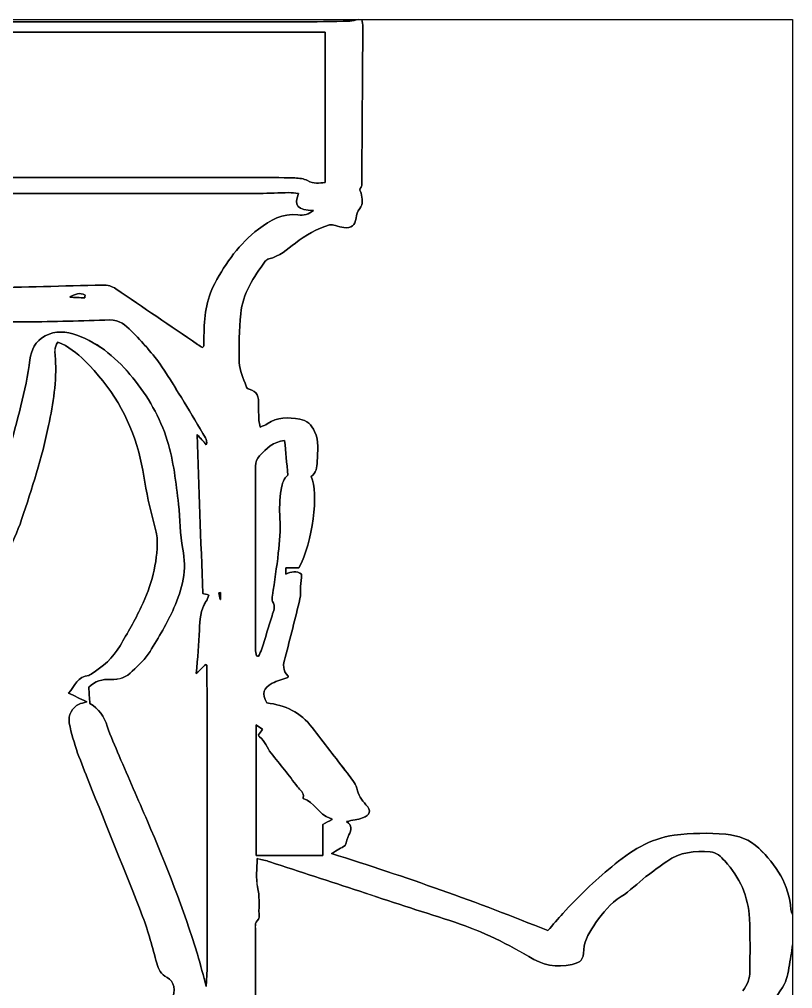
# Model space of a CAD drawing. Extents: x -1 to 269, y -24 to 109.
# Drawn here: x 212.4 to 268.7, y 38.4 to 109 of the extents above; entities that cross this region are included whole.
import ezdxf

# ---------------------------------------------------------------- set-up
doc = ezdxf.new("R2010")
doc.units = 0
doc.layers.get('0').update_dxf_attribs({"linetype": 'CONTINUOUS'})

msp = doc.modelspace()

# ---------------------------------------------------------------- linework, layer by layer
at = {"color": 7}
for p, q in [((237.10061, 109.046795), (237.10061, 109.046789)), ((234.68273, 108.10785), (234.68273, 108.107785)), ((234.68273, 108.10772), (234.68273, 108.107785)), ((232.742415, 96.354457), (232.742424, 96.354511)), ((232.742432, 96.354564), (232.742424, 96.354511)), ((217.182751, 88.751915), (217.182762, 88.751915)), ((217.182754, 88.751915), (217.182762, 88.751915)), ((231.734433, 78.367958), (231.734445, 78.367958)), ((231.734456, 78.367958), (231.734445, 78.367958)), ((227.070409, 67.282122), (227.070409, 67.282133)), ((227.070409, 67.282128), (227.070409, 67.282125)), ((235.192646, 50.757342), (235.192649, 50.757342)), ((235.192652, 50.757342), (235.192649, 50.757342)), ((268.735477, 43.831843), (268.735689, 43.831851))]:
    msp.add_line(p, q, dxfattribs=at)
for points in [[(189.259035, 109.046795), (205.206225, 109.046795), (221.153417, 109.046795), (237.10061, 109.046795)], [(190.084623, 108.868625), (204.27762, 108.860017), (218.470686, 108.859537), (232.663687, 108.86363)], [(232.663788, 108.863593), (218.470788, 108.859501), (204.277722, 108.859952), (190.084721, 108.868588)], [(232.663687, 108.86363), (233.937906, 108.863912), (235.21219, 108.894745), (236.486152, 108.924694)], [(236.486254, 108.924657), (235.212357, 108.894708), (233.938008, 108.863979), (232.663788, 108.863593)], [(236.486152, 108.924694), (236.69178, 108.929492), (236.895722, 109.004365), (237.100508, 109.046828)], [(237.10061, 109.046789), (236.895888, 109.004329), (236.691881, 108.929455), (236.486254, 108.924657)], [(237.100508, 109.046828), (237.186922, 109.046828), (237.273397, 109.046828), (237.359811, 109.046828)], [(237.430815, 108.474693), (237.431944, 108.665151), (237.384531, 108.855998), (237.359701, 109.046651)], [(237.359701, 109.046651), (247.818272, 109.046651), (258.276906, 109.046651), (268.735477, 109.046651)], [(237.359811, 109.046828), (237.384646, 108.856173), (237.431961, 108.665391), (237.430925, 108.474868)], [(268.735477, 109.046651), (268.735477, 87.30849), (268.735477, 65.570134), (268.735477, 43.831843)], [(141.376036, 108.10772), (172.489978, 108.10772), (203.523861, 108.10772), (234.68273, 108.10772)], [(234.68273, 108.107785), (203.523861, 108.107785), (172.489978, 108.107785), (141.376101, 108.107785)], [(234.682795, 97.167105), (234.68273, 100.828153), (234.68273, 104.447193), (234.68273, 108.10785)], [(234.68273, 108.107785), (234.68273, 104.447128), (234.68273, 100.828088), (234.68273, 97.16704)], [(237.355682, 97.135462), (237.383029, 100.915205), (237.409617, 104.694948), (237.430815, 108.474693)], [(237.430925, 108.474868), (237.40973, 104.695061), (237.383148, 100.91538), (237.355792, 97.135637)], [(229.364145, 97.529675), (216.380735, 97.531651), (203.397386, 97.531087), (190.413973, 97.531087)], [(190.414038, 97.531151), (203.397451, 97.531151), (216.380799, 97.531716), (229.36421, 97.52974)], [(232.474107, 97.492662), (231.438058, 97.524686), (230.400908, 97.529481), (229.364145, 97.529675)], [(229.36421, 97.52974), (230.400908, 97.52961), (231.438058, 97.524745), (232.474172, 97.492727)], [(233.410585, 97.297212), (233.138379, 97.440736), (232.790458, 97.482937), (232.474107, 97.492662)], [(232.474172, 97.492727), (232.790523, 97.48299), (233.138444, 97.440801), (233.41065, 97.297277)], [(234.68273, 97.16704), (234.267714, 97.114984), (233.84939, 97.065846), (233.410585, 97.297212)], [(233.41065, 97.297277), (233.849455, 97.065911), (234.267779, 97.114984), (234.682795, 97.167105)], [(237.30156, 96.386009), (237.256571, 96.55151), (237.128087, 96.665601), (237.313611, 96.828641)], [(237.313721, 96.828816), (237.128253, 96.665844), (237.256673, 96.55175), (237.30167, 96.386184)], [(237.313611, 96.828641), (237.372471, 96.880372), (237.354903, 97.030314), (237.355682, 97.135462)], [(237.355792, 97.135637), (237.354945, 97.030489), (237.372584, 96.880547), (237.313721, 96.828816)], [(189.719613, 96.367987), (203.11305, 96.36364), (216.506552, 96.36364), (229.899989, 96.367422)], [(229.900062, 96.367346), (216.506625, 96.363649), (203.113124, 96.363649), (189.719687, 96.36791)], [(229.899989, 96.367422), (230.611974, 96.367617), (231.323893, 96.414096), (232.036005, 96.423562)], [(232.036078, 96.423486), (231.323967, 96.414031), (230.612047, 96.367541), (229.900062, 96.367346)], [(232.036005, 96.423562), (232.265748, 96.426553), (232.49601, 96.379998), (232.742415, 96.354457)], [(232.742424, 96.354511), (232.495954, 96.380052), (232.265691, 96.426599), (232.036078, 96.423486)], [(232.742424, 96.354511), (232.377451, 95.477609), (232.692637, 95.141748), (233.829036, 95.134681)], [(233.829109, 95.134605), (232.69271, 95.141802), (232.377525, 95.477663), (232.742432, 96.354564)], [(237.20296, 95.271974), (237.477952, 95.588001), (237.403338, 96.01222), (237.30156, 96.386009)], [(237.30167, 96.386184), (237.403383, 96.012463), (237.478062, 95.588176), (237.20307, 95.272149)], [(232.708518, 94.801021), (231.575102, 94.93962), (230.71486, 94.444738), (229.831282, 93.762443)], [(229.831355, 93.762367), (230.714934, 94.444662), (231.57511, 94.939609), (232.708591, 94.800945)], [(233.829036, 95.134681), (233.501404, 94.839917), (233.132156, 94.74916), (232.708518, 94.801021)], [(232.708591, 94.800945), (233.132229, 94.749084), (233.501478, 94.839841), (233.829109, 95.134605)], [(236.94197, 94.575483), (236.980736, 94.829861), (237.011399, 95.051759), (237.20296, 95.271974)], [(237.20307, 95.272149), (237.011509, 95.052001), (236.980781, 94.830036), (236.94208, 94.575658)], [(232.516432, 92.747843), (233.262579, 93.345669), (234.098962, 93.790245), (235.013269, 94.073667)], [(235.013379, 94.073842), (234.099072, 93.790358), (233.262686, 93.345844), (232.516542, 92.748021)], [(235.013269, 94.073667), (235.13702, 94.112043), (235.296428, 94.047872), (235.436517, 94.018238)], [(235.436627, 94.018413), (235.296538, 94.048041), (235.13713, 94.112218), (235.013379, 94.073842)], [(235.436517, 94.018238), (235.645582, 93.974028), (235.849849, 93.890208), (236.060209, 93.873029)], [(236.060319, 93.873204), (235.849959, 93.890448), (235.645692, 93.974268), (235.436627, 94.018413)], [(236.060209, 93.873029), (236.613237, 93.827781), (236.858088, 94.024851), (236.94197, 94.575483)], [(236.94208, 94.575658), (236.858195, 94.025026), (236.613412, 93.827956), (236.060319, 93.873204)], [(229.831282, 93.762443), (228.438041, 92.686528), (227.461699, 91.332442), (226.651764, 89.813765)], [(226.651837, 89.813689), (227.461772, 91.332366), (228.438115, 92.686451), (229.831355, 93.762367)], [(230.592071, 91.600294), (231.352028, 91.787706), (231.926059, 92.274811), (232.516432, 92.747843)], [(232.516542, 92.748021), (231.926234, 92.274985), (231.352135, 91.787881), (230.592181, 91.600472)], [(228.538385, 87.605523), (228.680095, 89.072988), (229.488735, 90.26851), (230.330824, 91.428054)], [(230.330934, 91.428229), (229.488842, 90.26862), (228.68014, 89.073166), (228.538495, 87.605698)], [(230.330824, 91.428054), (230.388843, 91.507852), (230.495675, 91.576502), (230.592071, 91.600294)], [(230.592181, 91.600472), (230.495785, 91.57668), (230.388888, 91.508095), (230.330934, 91.428229)], [(218.485373, 89.692994), (215.615204, 89.615137), (212.744645, 89.54908), (209.874279, 89.479586)], [(209.874352, 89.479509), (212.744719, 89.549004), (215.615277, 89.615061), (218.485446, 89.692917)], [(219.45342, 89.411454), (219.154962, 89.615526), (218.847817, 89.702846), (218.485373, 89.692994)], [(218.485446, 89.692917), (218.84789, 89.702767), (219.15497, 89.615515), (219.453494, 89.411378)], [(226.651764, 89.813765), (226.011413, 88.613121), (225.869249, 87.314851), (225.861468, 85.98618)], [(225.861541, 85.986104), (225.869331, 87.314775), (226.011486, 88.613045), (226.651837, 89.813689)], [(217.203562, 88.943671), (216.829711, 89.211596), (216.459164, 89.007524), (216.084537, 88.807211)], [(216.08461, 88.807211), (216.459173, 89.007524), (216.829784, 89.211596), (217.203635, 88.943671)], [(225.396084, 85.369555), (223.414418, 86.71573), (221.430937, 88.059249), (219.45342, 89.411454)], [(219.453494, 89.411378), (221.431011, 88.059173), (223.414491, 86.715654), (225.396157, 85.369479)], [(216.084537, 88.807211), (216.450607, 88.788725), (216.816745, 88.770325), (217.182754, 88.751915)], [(217.182762, 88.751915), (216.816754, 88.770316), (216.450616, 88.788737), (216.08461, 88.807211)], [(217.203635, 88.943671), (217.196636, 88.879751), (217.189693, 88.815833), (217.182751, 88.751915)], [(217.182762, 88.751915), (217.189705, 88.815833), (217.196619, 88.879751), (217.203562, 88.943671)], [(228.434079, 84.049105), (228.38695, 85.232051), (228.42454, 86.426534), (228.538385, 87.605523)], [(228.538495, 87.605698), (228.424596, 86.426644), (228.387061, 85.232161), (228.434189, 84.04928)], [(212.921418, 87.012114), (207.585397, 86.993826), (202.25061, 87.028314), (196.914781, 87.166142)], [(196.914894, 87.166509), (202.250723, 87.028624), (207.58551, 86.994136), (212.921531, 87.012481)], [(219.009488, 87.149028), (216.980564, 87.087637), (214.950991, 87.019116), (212.921418, 87.012114)], [(212.921531, 87.012481), (214.951104, 87.019424), (216.980677, 87.088004), (219.009601, 87.149392)], [(220.568941, 86.350565), (220.165789, 86.77336), (219.691455, 87.169642), (219.009488, 87.149028)], [(219.009601, 87.149392), (219.691568, 87.170023), (220.165899, 86.773726), (220.569053, 86.350932)], [(214.284715, 85.984946), (215.057505, 86.382005), (215.820961, 86.327748), (216.601336, 86.04504)], [(216.601452, 86.045407), (215.821077, 86.328115), (215.05762, 86.382372), (214.284831, 85.985313)], [(222.788517, 83.740865), (222.156203, 84.68415), (221.356575, 85.524425), (220.568941, 86.350565)], [(220.569053, 86.350932), (221.356688, 85.524789), (222.156316, 84.684449), (222.78863, 83.741232)], [(213.188897, 84.247222), (213.283219, 84.950907), (213.564758, 85.615049), (214.284715, 85.984946)], [(214.284831, 85.985313), (213.564874, 85.615416), (213.283334, 84.951274), (213.189013, 84.247589)], [(215.216478, 85.53546), (214.934679, 85.154931), (215.009812, 84.728767), (215.037557, 84.335597)], [(215.037865, 84.33564), (215.010122, 84.728809), (214.934983, 85.155038), (215.216782, 85.535502)], [(217.174092, 84.172041), (216.603038, 84.726303), (215.991406, 85.240955), (215.216478, 85.53546)], [(215.216782, 85.535502), (215.991714, 85.241062), (216.603411, 84.726345), (217.174397, 84.172084)], [(216.601336, 86.04504), (218.284414, 85.435288), (219.590851, 84.276133), (220.676493, 82.936311)], [(220.676608, 82.936678), (219.590967, 84.276435), (218.284529, 85.435654), (216.601452, 86.045407)], [(225.861468, 85.98618), (225.860057, 85.748656), (225.856727, 85.51107), (225.847272, 85.273871)], [(225.847346, 85.273794), (225.8568, 85.511059), (225.860187, 85.748645), (225.861541, 85.986104)], [(225.751461, 85.131317), (225.633605, 85.210277), (225.514326, 85.28917), (225.396084, 85.369555)], [(225.396157, 85.369479), (225.5144, 85.289094), (225.633678, 85.210201), (225.751531, 85.131244)], [(225.847272, 85.273871), (225.845861, 85.240097), (225.804552, 85.207879), (225.751461, 85.131317)], [(225.751531, 85.131244), (225.804561, 85.207802), (225.84592, 85.240021), (225.847346, 85.273794)], [(211.664124, 77.560032), (212.225777, 79.774553), (212.883631, 81.969562), (213.188897, 84.247222)], [(213.189013, 84.247589), (212.883682, 81.969864), (212.225893, 79.77492), (211.66424, 77.560399)], [(215.037557, 84.335597), (215.154631, 82.677542), (214.871537, 81.068367), (214.543454, 79.455174)], [(214.543761, 79.455216), (214.87191, 81.06841), (215.154939, 82.677584), (215.037865, 84.33564)], [(221.110779, 77.511625), (220.419538, 80.087354), (219.090217, 82.312118), (217.174092, 84.172041)], [(217.174397, 84.172084), (219.090525, 82.31216), (220.41978, 80.087397), (221.111087, 77.511667)], [(228.925267, 82.320909), (228.742782, 82.893388), (228.457286, 83.466838), (228.434079, 84.049105)], [(228.434189, 84.04928), (228.457387, 83.467013), (228.742892, 82.893563), (228.925377, 82.321084)], [(225.980808, 78.559002), (224.927775, 80.293422), (223.917397, 82.056946), (222.788517, 83.740865)], [(222.78863, 83.741232), (223.91751, 82.057313), (224.927888, 80.293786), (225.980921, 78.559366)], [(220.676493, 82.936311), (221.773284, 81.58281), (222.663602, 80.061602), (223.190638, 78.364393)], [(223.190754, 78.36476), (222.663718, 80.062033), (221.7734, 81.583174), (220.676608, 82.936678)], [(229.141785, 82.105621), (229.055631, 82.125659), (228.953337, 82.23281), (228.925267, 82.320909)], [(228.925377, 82.321084), (228.953458, 82.232985), (229.055741, 82.125764), (229.141895, 82.105799)], [(229.837821, 80.978688), (229.862657, 81.524458), (229.762169, 81.961708), (229.141785, 82.105621)], [(229.141895, 82.105799), (229.762279, 81.961883), (229.862761, 81.524633), (229.837931, 80.978863)], [(229.869325, 79.813311), (229.848582, 80.201423), (229.820188, 80.591417), (229.837821, 80.978688)], [(229.837931, 80.978863), (229.820349, 80.591592), (229.848684, 80.201666), (229.869436, 79.813486)], [(229.962092, 79.338331), (229.92216, 79.535596), (229.876847, 79.673481), (229.869325, 79.813311)], [(229.869436, 79.813486), (229.876886, 79.673656), (229.922205, 79.535771), (229.962202, 79.338506)], [(232.832783, 79.925071), (232.007545, 80.067105), (231.200723, 80.075857), (230.465207, 79.578251)], [(230.465317, 79.578429), (231.200898, 80.076032), (232.007656, 80.06728), (232.83289, 79.925246)], [(233.921729, 79.018869), (233.690558, 79.512648), (233.366623, 79.833213), (232.832783, 79.925071)], [(232.83289, 79.925246), (233.366733, 79.833323), (233.690603, 79.512823), (233.921839, 79.019044)], [(214.543454, 79.455174), (214.068863, 77.121631), (213.317918, 74.86893), (212.582856, 72.613049)], [(212.583164, 72.613091), (213.318225, 74.868972), (214.069168, 77.121673), (214.543761, 79.455216)], [(230.465207, 79.578251), (230.329331, 79.486393), (230.166618, 79.434207), (229.962092, 79.338331)], [(229.962202, 79.338506), (230.166664, 79.434385), (230.329441, 79.486568), (230.465317, 79.578429)], [(225.773039, 67.222559), (225.635479, 71.083723), (225.499476, 74.902362), (225.360811, 78.796588)], [(225.360811, 78.796588), (225.61519, 78.517643), (225.823865, 78.288936), (226.03241, 78.060166)], [(226.032523, 78.060533), (225.823913, 78.289302), (225.615238, 78.518075), (225.360924, 78.796955)], [(225.360924, 78.796955), (225.499653, 74.902729), (225.635591, 71.084025), (225.773152, 67.222923)], [(226.03241, 78.060166), (226.085177, 78.26307), (226.060548, 78.42773), (225.980808, 78.559002)], [(225.980921, 78.559366), (226.060593, 78.428096), (226.08529, 78.263437), (226.032523, 78.060533)], [(234.111281, 76.851022), (234.128524, 77.57876), (234.25474, 78.307729), (233.921729, 79.018869)], [(233.921839, 79.019044), (234.25485, 78.307839), (234.12857, 77.57887), (234.111391, 76.8512)], [(223.190638, 78.364393), (223.661664, 76.847855), (223.813486, 75.280232), (224.008419, 73.715657)], [(224.008532, 73.716024), (223.813601, 75.280599), (223.661715, 76.848222), (223.190754, 78.36476)], [(229.912237, 77.251656), (230.404786, 77.774478), (230.892212, 78.284527), (231.734433, 78.367958)], [(231.734445, 78.367958), (230.892288, 78.284527), (230.404797, 77.774478), (229.912378, 77.251721)], [(231.734445, 78.367958), (231.815087, 77.526972), (231.892749, 76.717423), (231.977023, 75.838967)], [(231.977164, 75.839032), (231.89276, 76.717423), (231.815098, 77.526972), (231.734456, 78.367958)], [(221.803316, 74.018865), (221.557105, 75.180094), (221.417794, 76.3679), (221.110779, 77.511625)], [(221.111087, 77.511667), (221.418037, 76.367942), (221.557413, 75.180136), (221.80362, 74.018908)], [(229.611834, 76.503499), (229.61127, 76.804291), (229.702332, 77.02885), (229.912237, 77.251656)], [(229.912378, 77.251721), (229.702473, 77.02885), (229.611651, 76.804356), (229.611976, 76.503564)], [(229.618326, 63.150578), (229.614967, 67.601595), (229.617479, 72.052547), (229.611834, 76.503499)], [(229.611976, 76.503564), (229.617479, 72.052612), (229.61508, 67.60166), (229.618467, 63.150643)], [(233.657498, 75.73647), (234.044704, 75.992857), (234.101036, 76.418762), (234.111281, 76.851022)], [(234.111391, 76.8512), (234.101146, 76.41894), (234.044815, 75.993032), (233.657608, 75.736645)], [(231.977023, 75.838967), (231.672017, 75.615252), (231.556755, 75.234724), (231.484215, 74.783211)], [(231.484356, 74.783275), (231.556831, 75.234789), (231.672093, 75.615317), (231.977164, 75.839032)], [(232.778263, 69.095826), (233.771138, 70.944274), (234.259603, 74.540364), (233.657498, 75.73647)], [(233.657608, 75.736645), (234.259648, 74.540542), (233.771248, 70.944384), (232.778373, 69.096001)], [(231.484215, 74.783211), (231.37077, 74.077062), (231.344126, 73.390814), (231.391449, 72.674164)], [(231.39159, 72.674229), (231.344267, 73.390943), (231.370903, 74.077192), (231.484356, 74.783275)], [(222.380006, 71.696992), (222.192142, 72.472053), (221.968622, 73.239269), (221.803316, 74.018865)], [(221.80362, 74.018908), (221.968929, 73.239311), (222.192384, 72.472096), (222.380313, 71.697037)], [(224.008419, 73.715657), (224.143127, 72.634489), (224.090746, 71.547877), (224.319908, 70.460746)], [(224.320024, 70.461113), (224.090862, 71.548244), (224.143243, 72.634856), (224.008532, 73.716024)], [(212.582856, 72.613049), (212.290101, 71.714755), (211.853433, 70.862879), (211.473618, 69.993691)], [(211.473926, 69.993733), (211.85374, 70.862921), (212.290474, 71.714797), (212.583164, 72.613091)], [(231.391449, 72.674164), (231.446488, 71.841473), (231.359879, 70.99381), (231.273466, 70.158915)], [(231.273607, 70.15898), (231.36002, 70.993875), (231.446629, 71.841538), (231.39159, 72.674229)], [(222.452935, 71.127109), (222.449492, 71.317632), (222.424854, 71.511851), (222.380006, 71.696992)], [(222.380313, 71.697037), (222.425173, 71.511894), (222.449808, 71.317674), (222.453242, 71.127152)], [(221.298708, 66.254399), (222.024112, 67.79006), (222.483533, 69.405396), (222.452935, 71.127109)], [(222.453242, 71.127152), (222.483906, 69.405438), (222.024485, 67.790102), (221.299016, 66.254441)], [(224.319908, 70.460746), (224.629452, 68.991982), (224.291579, 67.522053), (223.678129, 66.168357)], [(223.678245, 66.168724), (224.291759, 67.52242), (224.62963, 68.992349), (224.320024, 70.461113)], [(231.273466, 70.158915), (231.167088, 69.130971), (230.995815, 68.109702), (230.857414, 67.084869)], [(230.857555, 67.084933), (230.995957, 68.109767), (231.167229, 69.131033), (231.273607, 70.15898)], [(231.813394, 68.638025), (231.813394, 68.818111), (231.813394, 68.943291), (231.813394, 69.095826)], [(231.813394, 69.095826), (232.154637, 69.095826), (232.473968, 69.095826), (232.778263, 69.095826)], [(232.974622, 68.616576), (232.605955, 68.923916), (232.212981, 68.784735), (231.813394, 68.638025)], [(232.778373, 69.096001), (232.474143, 69.096001), (232.154747, 69.096001), (231.813504, 69.096001)], [(231.813504, 69.096001), (231.813504, 68.943466), (231.813504, 68.818351), (231.813504, 68.6382)], [(231.813504, 68.6382), (232.213091, 68.784902), (232.60613, 68.924083), (232.974729, 68.616751)], [(232.89722, 67.722431), (232.916722, 68.017779), (232.947783, 68.312346), (232.974622, 68.616576)], [(232.974729, 68.616751), (232.94789, 68.312524), (232.916775, 68.017954), (232.897327, 67.722606)], [(226.223582, 67.106391), (226.029102, 67.156499), (225.875271, 67.196239), (225.773039, 67.222559)], [(225.773152, 67.222923), (225.875384, 67.196592), (226.029215, 67.156866), (226.223695, 67.106755)], [(226.029362, 66.660322), (226.109163, 66.782259), (226.148643, 66.930645), (226.223582, 67.106391)], [(226.223695, 67.106755), (226.148756, 66.931012), (226.109276, 66.782625), (226.029475, 66.660689)], [(227.070409, 67.282125), (227.025937, 67.275323), (226.989764, 67.26982), (226.953592, 67.264232)], [(226.953592, 67.264173), (226.989764, 67.269817), (227.026002, 67.275321), (227.070409, 67.282122)], [(226.953592, 67.264232), (226.980488, 67.104695), (227.007397, 66.94516), (227.034302, 66.785558)], [(227.034302, 66.785498), (227.007406, 66.945101), (226.980496, 67.104635), (226.953592, 67.264173)], [(227.070409, 67.282133), (227.070409, 67.116762), (227.070409, 66.953011), (227.070409, 66.789196)], [(227.070409, 66.789255), (227.070409, 66.953006), (227.070409, 67.116757), (227.070409, 67.282128)], [(230.857414, 67.084869), (230.837376, 66.936482), (230.782281, 66.742976), (230.850019, 66.641588)], [(230.850161, 66.641653), (230.782419, 66.742976), (230.837573, 66.936547), (230.857555, 67.084933)], [(232.847693, 66.827313), (232.916214, 67.11313), (232.877383, 67.423843), (232.89722, 67.722431)], [(232.897327, 67.722606), (232.877487, 67.424083), (232.916321, 67.113373), (232.847803, 66.82749)], [(225.531629, 64.554775), (225.558412, 65.298069), (225.607474, 66.016536), (226.029362, 66.660322)], [(226.029475, 66.660689), (225.607586, 66.016838), (225.558514, 65.298371), (225.531742, 64.555141)], [(227.034302, 66.785558), (227.046353, 66.786969), (227.058347, 66.788098), (227.070409, 66.789255)], [(227.070409, 66.789196), (227.058358, 66.788067), (227.046364, 66.786656), (227.034302, 66.785498)], [(230.850019, 66.641588), (231.09623, 66.273245), (230.923533, 65.946006), (230.817996, 65.603334)], [(230.818137, 65.603399), (230.923674, 65.946006), (231.096368, 66.27331), (230.850161, 66.641653)], [(231.764515, 62.563448), (232.162158, 63.974582), (232.5058, 65.401272), (232.847693, 66.827313)], [(232.847803, 66.82749), (232.50591, 65.401447), (232.162268, 63.974692), (231.764626, 62.563626)], [(219.751766, 63.412105), (220.291443, 64.345987), (220.838703, 65.280517), (221.298708, 66.254399)], [(221.299016, 66.254441), (220.838945, 65.280625), (220.29175, 64.346094), (219.752074, 63.412147)], [(223.678129, 66.168357), (223.180916, 65.071114), (222.571355, 64.017692), (221.93068, 62.995514)], [(221.930795, 62.995881), (222.571471, 64.018123), (223.181031, 65.071543), (223.678245, 66.168724)], [(230.817996, 65.603334), (230.57023, 64.798843), (230.3307, 63.991826), (230.077165, 63.189279)], [(230.077306, 63.189344), (230.330841, 63.991891), (230.570306, 64.798908), (230.818137, 65.603399)], [(225.301302, 61.385044), (225.388427, 62.534083), (225.495132, 63.543101), (225.531629, 64.554775)], [(225.531742, 64.555141), (225.495245, 63.54353), (225.38854, 62.53445), (225.301415, 61.38541)], [(217.639801, 61.348304), (218.489733, 61.887072), (219.243532, 62.53274), (219.751766, 63.412105)], [(219.752074, 63.412147), (219.243839, 62.532782), (218.490041, 61.887114), (217.640109, 61.348346)], [(221.93068, 62.995514), (221.592936, 62.456616), (221.106938, 62.0005), (220.642394, 61.554368)], [(220.64251, 61.554735), (221.107054, 62.000932), (221.593052, 62.457048), (221.930795, 62.995881)], [(229.681662, 62.676312), (229.65962, 62.834421), (229.618455, 62.992533), (229.618326, 63.150578)], [(229.618467, 63.150643), (229.618467, 62.992598), (229.659761, 62.834486), (229.681803, 62.676377)], [(230.077165, 63.189279), (230.017718, 63.00122), (229.915553, 62.826578), (229.833029, 62.645778)], [(229.83317, 62.645843), (229.91563, 62.826643), (230.017859, 63.00122), (230.077306, 63.189344)], [(229.833029, 62.645778), (229.782596, 62.655966), (229.732095, 62.666126), (229.681662, 62.676312)], [(229.681803, 62.676377), (229.732236, 62.666273), (229.782737, 62.656085), (229.83317, 62.645843)], [(231.986997, 61.204244), (231.587799, 61.606619), (231.617749, 62.042703), (231.764515, 62.563448)], [(231.764626, 62.563626), (231.617794, 62.042878), (231.587844, 61.606794), (231.987107, 61.204419)], [(220.642394, 61.554368), (220.214478, 61.143306), (219.703066, 60.90585), (219.062975, 60.952784)], [(219.06309, 60.95315), (219.703182, 60.906217), (220.214658, 61.143673), (220.64251, 61.554735)], [(225.987161, 62.043223), (225.786134, 61.850298), (225.58537, 61.657636), (225.301302, 61.385044)], [(225.301415, 61.38541), (225.585483, 61.658003), (225.786247, 61.85073), (225.987274, 62.043587)], [(226.045765, 62.012299), (226.02948, 62.025733), (226.007905, 62.032591), (225.987161, 62.043223)], [(225.987274, 62.043587), (226.008017, 62.033031), (226.029605, 62.026089), (226.045878, 62.012666)], [(226.079733, 61.964976), (226.079733, 61.981063), (226.060542, 62.000243), (226.045765, 62.012299)], [(226.045878, 62.012666), (226.060722, 62.000531), (226.079846, 61.981419), (226.079846, 61.965343)], [(226.103919, 41.937184), (226.096666, 48.613094), (226.088877, 55.289066), (226.079733, 61.964976)], [(226.079846, 61.965343), (226.08899, 55.289433), (226.096751, 48.613461), (226.104032, 41.937551)], [(216.00515, 59.949165), (216.449337, 60.490851), (216.689971, 61.169189), (217.475531, 61.248146)], [(217.475839, 61.248188), (216.690344, 61.169231), (216.449645, 60.490893), (216.005455, 59.949207)], [(219.062975, 60.952784), (218.472927, 60.995958), (217.911663, 60.844263), (217.466697, 60.384972)], [(217.466813, 60.385339), (217.911779, 60.84463), (218.473043, 60.996325), (219.06309, 60.95315)], [(217.475531, 61.248146), (217.533099, 61.253903), (217.585152, 61.313687), (217.639801, 61.348304)], [(217.640109, 61.348346), (217.585459, 61.313729), (217.533403, 61.25396), (217.475839, 61.248188)], [(230.829733, 60.677597), (231.187312, 60.862481), (231.591632, 60.956802), (231.976244, 61.092419)], [(231.976354, 61.092594), (231.591742, 60.956912), (231.187422, 60.862591), (230.829843, 60.677772)], [(231.976244, 61.092419), (231.980534, 61.128786), (232.004325, 61.186805), (231.986997, 61.204244)], [(231.987107, 61.204419), (232.004407, 61.186977), (231.980616, 61.128961), (231.976354, 61.092594)], [(217.466697, 60.384972), (217.495741, 59.982337), (217.523681, 59.596299), (217.551491, 59.212401)], [(217.551607, 59.212768), (217.523808, 59.596666), (217.495922, 59.982704), (217.466813, 60.385339)], [(230.430338, 59.248573), (230.069712, 59.951676), (230.156969, 60.329806), (230.829733, 60.677597)], [(230.829843, 60.677772), (230.157079, 60.329981), (230.069757, 59.951851), (230.430448, 59.248748)], [(217.325784, 59.338374), (216.83356, 59.566042), (216.436826, 59.749501), (216.00515, 59.949165)], [(216.005455, 59.949207), (216.437134, 59.749543), (216.833868, 59.566085), (217.326091, 59.338416)], [(216.765104, 59.149017), (216.910768, 59.212288), (217.066676, 59.251895), (217.325784, 59.338374)], [(217.326091, 59.338416), (217.06698, 59.251937), (216.911075, 59.21233), (216.765412, 59.149059)], [(216.054223, 57.780995), (215.950371, 58.34012), (216.24831, 58.924848), (216.765104, 59.149017)], [(216.765412, 59.149059), (216.248618, 58.92489), (215.950744, 58.340162), (216.054531, 57.781038)], [(217.551491, 59.212401), (218.199428, 58.808016), (218.596551, 58.261922), (218.821432, 57.541964)], [(218.821548, 57.542331), (218.596667, 58.262224), (218.199541, 58.808318), (217.551607, 59.212768)], [(233.742168, 57.455551), (232.906107, 58.557397), (231.771071, 59.091889), (230.430338, 59.248573)], [(230.430448, 59.248748), (231.771182, 59.092064), (232.906152, 58.557575), (233.742278, 57.455726)], [(217.480848, 53.486468), (216.920623, 54.889301), (216.332195, 56.283773), (216.054223, 57.780995)], [(216.054531, 57.781038), (216.332503, 56.283815), (216.920928, 54.889344), (217.481156, 53.48651)], [(218.821432, 57.541964), (219.052213, 56.803208), (219.382696, 56.094336), (219.688481, 55.380472)], [(219.688596, 55.380839), (219.382811, 56.094701), (219.052329, 56.803575), (218.821548, 57.542331)], [(229.657029, 48.141743), (229.657029, 51.299028), (229.657029, 54.434661), (229.657029, 57.650611)], [(229.657029, 57.650611), (229.839063, 57.52362), (229.968194, 57.433574), (230.125657, 57.323696)], [(230.125659, 57.323696), (229.968131, 57.433574), (229.839001, 57.52362), (229.657032, 57.650611)], [(229.657032, 57.650611), (229.657032, 54.434726), (229.657032, 51.299028), (229.657032, 48.141743)], [(230.125657, 57.323696), (230.015, 57.165), (229.923724, 57.034052), (229.845351, 56.92171)], [(229.845354, 56.92171), (229.923727, 57.034052), (230.015003, 57.165), (230.125659, 57.323696)], [(236.306425, 54.11779), (235.459538, 55.236299), (234.590223, 56.337886), (233.742168, 57.455551)], [(233.742278, 57.455726), (234.590333, 56.338061), (235.459583, 55.236474), (236.306535, 54.117965)], [(229.845351, 56.92171), (229.868634, 56.844825), (229.868182, 56.783695), (229.895265, 56.766711)], [(229.895267, 56.766711), (229.868174, 56.783701), (229.868682, 56.844825), (229.845354, 56.92171)], [(229.895265, 56.766711), (230.341399, 56.487116), (230.444342, 55.960665), (230.753172, 55.581172)], [(230.753175, 55.581172), (230.44428, 55.960665), (230.341337, 56.487116), (229.895267, 56.766711)], [(219.688481, 55.380472), (220.368439, 53.793207), (221.061624, 52.211518), (221.746964, 50.626589)], [(221.74708, 50.626955), (221.06174, 52.211884), (220.368554, 53.793573), (219.688596, 55.380839)], [(230.753172, 55.581172), (231.406488, 54.778303), (232.052932, 53.968887), (232.67228, 53.139761)], [(232.672283, 53.139761), (232.052935, 53.968887), (231.406556, 54.778303), (230.753175, 55.581172)], [(236.988785, 53.032798), (236.900232, 53.426357), (236.565923, 53.775122), (236.306425, 54.11779)], [(236.306535, 54.117965), (236.566033, 53.775297), (236.900342, 53.426532), (236.988895, 53.032973)], [(221.394977, 43.684131), (220.123348, 46.964456), (218.785731, 50.219043), (217.480848, 53.486468)], [(217.481156, 53.48651), (218.786038, 50.219085), (220.123656, 46.964498), (221.395282, 43.684173)], [(232.67228, 53.139761), (232.845302, 52.908138), (233.176109, 52.732006), (233.085612, 52.352061)], [(233.085615, 52.352061), (233.176112, 52.732006), (232.845305, 52.908138), (232.672283, 53.139761)], [(237.662195, 51.833323), (237.35006, 52.189479), (237.100415, 52.53701), (236.988785, 53.032798)], [(236.988895, 53.032973), (237.100525, 52.53725), (237.350105, 52.189654), (237.662305, 51.833498)], [(233.085612, 52.352061), (233.081124, 52.333265), (233.081604, 52.296636), (233.088914, 52.294042)], [(233.088917, 52.294042), (233.081663, 52.296582), (233.081127, 52.333198), (233.085615, 52.352061)], [(233.088914, 52.294042), (233.885822, 52.013344), (234.232899, 51.128535), (235.029674, 50.848359)], [(235.029677, 50.848359), (234.232902, 51.128535), (233.88576, 52.013344), (233.088917, 52.294042)], [(237.414884, 50.867223), (237.982176, 51.066367), (238.058867, 51.380904), (237.662195, 51.833323)], [(237.662305, 51.833498), (238.058912, 51.381079), (237.982286, 51.066542), (237.414994, 50.867397)], [(235.029674, 50.848359), (235.069024, 50.834473), (235.103707, 50.807583), (235.192646, 50.757342)], [(235.192649, 50.757342), (235.10371, 50.807583), (235.069027, 50.834485), (235.029677, 50.848359)], [(236.240952, 50.608501), (236.684685, 50.702887), (237.064177, 50.744117), (237.414884, 50.867223)], [(237.414994, 50.867397), (237.064288, 50.744292), (236.68473, 50.703062), (236.241062, 50.608676)], [(221.746964, 50.626589), (223.118683, 47.454459), (224.364248, 44.234487), (225.386358, 40.931603)], [(225.386474, 40.93197), (224.364364, 44.234854), (223.118861, 47.454826), (221.74708, 50.626955)], [(235.192649, 50.757342), (234.957397, 50.62581), (234.770763, 50.521376), (234.524228, 50.383556)], [(234.524228, 50.383556), (234.524228, 49.662495), (234.524228, 48.91784), (234.524228, 48.141743)], [(234.524231, 50.383556), (234.770831, 50.521376), (234.9574, 50.62581), (235.192652, 50.757342)], [(234.524231, 48.141743), (234.524231, 48.91784), (234.524231, 49.662495), (234.524231, 50.383556)], [(236.424343, 49.630861), (236.605403, 49.992201), (236.689223, 50.320025), (236.240952, 50.608501)], [(236.241062, 50.608676), (236.689333, 50.320202), (236.605513, 49.992376), (236.424453, 49.631036)], [(236.140989, 48.848151), (236.233885, 49.111086), (236.301176, 49.384974), (236.424343, 49.630861)], [(236.424453, 49.631036), (236.301286, 49.385152), (236.233995, 49.111196), (236.141099, 48.848326)], [(260.116424, 49.608754), (258.332283, 49.374213), (256.8995, 48.427366), (255.556631, 47.31035)], [(255.556741, 47.310525), (256.89961, 48.427541), (258.332328, 49.374391), (260.116534, 49.608932)], [(263.865961, 49.677275), (262.61294, 49.786574), (261.362057, 49.77257), (260.116424, 49.608754)], [(260.116534, 49.608932), (261.362167, 49.77268), (262.61305, 49.786684), (263.866071, 49.677453)], [(266.268282, 48.667156), (265.619828, 49.298564), (264.778321, 49.597671), (263.865961, 49.677275)], [(263.866071, 49.677453), (264.778366, 49.597846), (265.619936, 49.298739), (266.268392, 48.667334)], [(235.16095, 48.277879), (235.554703, 48.506973), (235.854006, 48.68116), (236.140989, 48.848151)], [(236.141099, 48.848326), (235.854116, 48.681335), (235.554814, 48.507148), (235.16106, 48.278054)], [(234.524228, 48.141743), (232.871103, 48.141743), (231.284876, 48.141743), (229.657029, 48.141743)], [(229.657032, 48.141743), (231.284879, 48.141743), (232.871106, 48.141743), (234.524231, 48.141743)], [(250.901541, 42.655975), (245.786642, 44.743565), (240.56316, 46.570815), (235.16095, 48.277879)], [(235.16106, 48.278054), (240.563267, 46.57099), (245.786752, 44.74374), (250.901652, 42.65615)], [(262.726774, 48.403564), (261.609174, 48.463657), (260.52068, 48.390807), (259.57059, 47.69897)], [(259.570655, 47.699112), (260.52068, 48.390934), (261.609174, 48.463798), (262.726839, 48.403705)], [(263.790893, 47.731773), (263.499953, 48.050521), (263.205254, 48.377893), (262.726774, 48.403564)], [(262.726839, 48.403705), (263.205318, 48.378023), (263.500018, 48.050662), (263.790958, 47.731914)], [(268.618352, 44.186193), (268.484488, 46.021416), (267.53025, 47.438381), (266.268282, 48.667156)], [(266.268392, 48.667334), (267.53036, 47.438556), (268.484598, 46.021591), (268.618462, 44.186368)], [(229.736246, 47.909266), (229.736246, 47.160008), (229.619756, 46.467666), (229.767884, 45.837492)], [(229.767948, 45.837633), (229.619821, 46.467807), (229.736311, 47.160149), (229.736311, 47.909407)], [(230.666242, 47.667336), (230.387229, 47.75848), (230.097392, 47.816369), (229.736246, 47.909266)], [(229.736311, 47.909407), (230.097392, 47.816445), (230.387294, 47.758621), (230.666307, 47.667477)], [(243.760377, 43.387459), (239.390261, 44.797229), (235.03117, 46.241163), (230.666242, 47.667336)], [(230.666307, 47.667477), (235.031235, 46.241369), (239.390326, 44.797435), (243.760442, 43.3876)], [(259.57059, 47.69897), (259.064949, 47.330758), (258.548674, 46.97616), (258.056061, 46.591288)], [(258.056126, 46.591429), (258.548804, 46.976301), (259.065014, 47.330899), (259.570655, 47.699112)], [(265.596037, 43.533187), (265.525958, 45.148393), (264.87731, 46.541825), (263.790893, 47.731773)], [(263.790958, 47.731914), (264.877375, 46.542031), (265.526023, 45.148534), (265.596102, 43.533328)], [(255.556631, 47.31035), (254.293692, 46.259781), (253.101864, 45.134205), (252.002287, 43.912821)], [(252.002397, 43.912996), (253.101975, 45.134383), (254.293802, 46.259956), (255.556741, 47.310525)], [(258.056061, 46.591288), (257.444105, 46.113263), (256.890554, 45.549016), (256.240351, 45.133937)], [(256.240415, 45.134076), (256.890619, 45.549157), (257.444105, 46.113404), (258.056126, 46.591429)], [(229.767884, 45.837492), (229.926253, 45.163692), (229.85235, 44.514719), (229.872122, 43.854531)], [(229.872187, 43.854672), (229.852347, 44.51486), (229.926317, 45.163833), (229.767948, 45.837633)], [(256.240351, 45.133937), (255.467364, 44.640545), (254.919198, 43.961493), (254.413684, 43.239851)], [(254.413749, 43.239992), (254.919263, 43.961634), (255.467429, 44.640621), (256.240415, 45.134076)], [(229.872122, 43.854531), (229.875961, 43.726822), (229.896958, 43.536949), (229.826289, 43.480485)], [(229.826354, 43.480626), (229.897017, 43.537025), (229.876011, 43.726964), (229.872187, 43.854672)], [(252.002287, 43.912821), (251.642632, 43.513429), (251.293675, 43.104376), (250.901541, 42.655975)], [(250.901652, 42.65615), (251.293847, 43.104551), (251.642807, 43.513604), (252.002397, 43.912996)], [(268.735689, 43.831851), (268.695238, 43.949834), (268.627169, 44.065811), (268.618352, 44.186193)], [(268.618462, 44.186368), (268.627267, 44.066051), (268.695345, 43.950012), (268.735799, 43.832029)], [(268.735799, 43.832029), (268.735799, 43.097354), (268.735799, 42.362617), (268.735799, 41.627944)], [(222.426163, 40.279794), (222.100346, 41.42015), (221.822374, 42.581635), (221.394977, 43.684131)], [(221.395282, 43.684173), (221.822682, 42.581678), (222.100654, 41.420192), (222.426471, 40.279836)], [(229.826289, 43.480485), (229.512726, 43.230061), (229.619883, 42.897764), (229.619562, 42.595998)], [(229.619627, 42.596139), (229.620191, 42.89784), (229.512856, 43.230137), (229.826354, 43.480626)], [(249.516663, 40.767127), (247.702186, 41.866253), (245.783724, 42.734792), (243.760377, 43.387459)], [(243.760442, 43.3876), (245.783789, 42.734933), (247.702251, 41.866394), (249.516728, 40.767268)], [(254.413684, 43.239851), (253.99536, 42.642609), (253.569261, 42.024687), (253.523948, 41.2565)], [(253.524012, 41.256641), (253.569261, 42.024828), (253.99536, 42.64275), (254.413749, 43.239992)], [(265.624429, 39.713318), (265.63092, 40.986693), (265.651211, 42.261821), (265.596037, 43.533187)], [(265.596102, 43.533328), (265.651333, 42.261962), (265.630976, 40.986834), (265.624493, 39.713459)], [(229.619562, 42.595998), (229.613663, 38.080482), (229.611575, 33.564898), (229.619497, 29.049444)], [(229.619562, 29.049585), (229.611659, 33.565039), (229.61372, 38.08062), (229.619627, 42.596139)], [(226.029173, 38.586393), (226.104111, 39.706002), (226.105215, 40.821593), (226.103919, 41.937184)], [(226.104032, 41.937551), (226.105443, 40.82196), (226.104032, 39.706369), (226.029289, 38.58676)], [(253.523948, 41.2565), (253.480838, 40.524808), (253.371152, 40.370198), (252.673818, 40.197501)], [(252.673883, 40.197642), (253.371217, 40.370339), (253.480903, 40.524949), (253.524012, 41.256641)], [(268.735799, 41.627944), (268.693985, 41.353796), (268.658461, 41.07861), (268.609259, 40.805887)], [(268.609346, 40.805648), (268.658549, 41.07837), (268.694137, 41.353557), (268.735886, 41.627704)], [(268.735886, 41.627704), (268.735886, 19.630108), (268.735886, -2.367562), (268.735886, -24.365148)], [(223.178923, 39.239856), (222.702905, 39.46733), (222.553869, 39.832819), (222.426163, 40.279794)], [(222.426471, 40.279836), (222.554241, 39.832861), (222.703277, 39.467372), (223.179228, 39.239898)], [(225.386358, 40.931603), (225.625762, 40.15771), (225.816219, 39.368583), (226.029173, 38.586393)], [(226.029289, 38.58676), (225.816335, 39.368885), (225.625877, 40.158012), (225.386474, 40.93197)], [(252.673818, 40.197501), (251.536513, 39.915835), (250.50286, 40.169815), (249.516663, 40.767127)], [(249.516728, 40.767268), (250.502925, 40.169962), (251.536578, 39.915973), (252.673883, 40.197642)], [(268.609259, 40.805887), (268.506313, 40.235418), (268.447972, 39.650233), (268.276894, 39.100379)], [(268.276982, 39.100139), (268.448059, 39.649928), (268.5064, 40.235178), (268.609346, 40.805648)], [(265.111916, 38.279107), (265.46405, 38.695289), (265.621708, 39.184078), (265.624429, 39.713318)], [(265.624493, 39.713459), (265.621671, 39.184219), (265.46405, 38.69543), (265.111981, 38.279248)], [(223.518998, 37.57921), (223.818041, 38.285163), (223.708225, 38.986971), (223.178923, 39.239856)], [(223.179228, 39.239898), (223.708533, 38.987013), (223.818348, 38.285141), (223.519306, 37.579252)], [(268.276894, 39.100379), (268.024785, 38.290054), (266.224893, 35.989057), (265.520235, 35.486981)], [(265.520322, 35.486738), (266.22498, 35.988817), (268.024937, 38.289814), (268.276982, 39.100139)]]:
    msp.add_open_spline(points, degree=3, dxfattribs=at)

doc.saveas('drawing.dxf')
